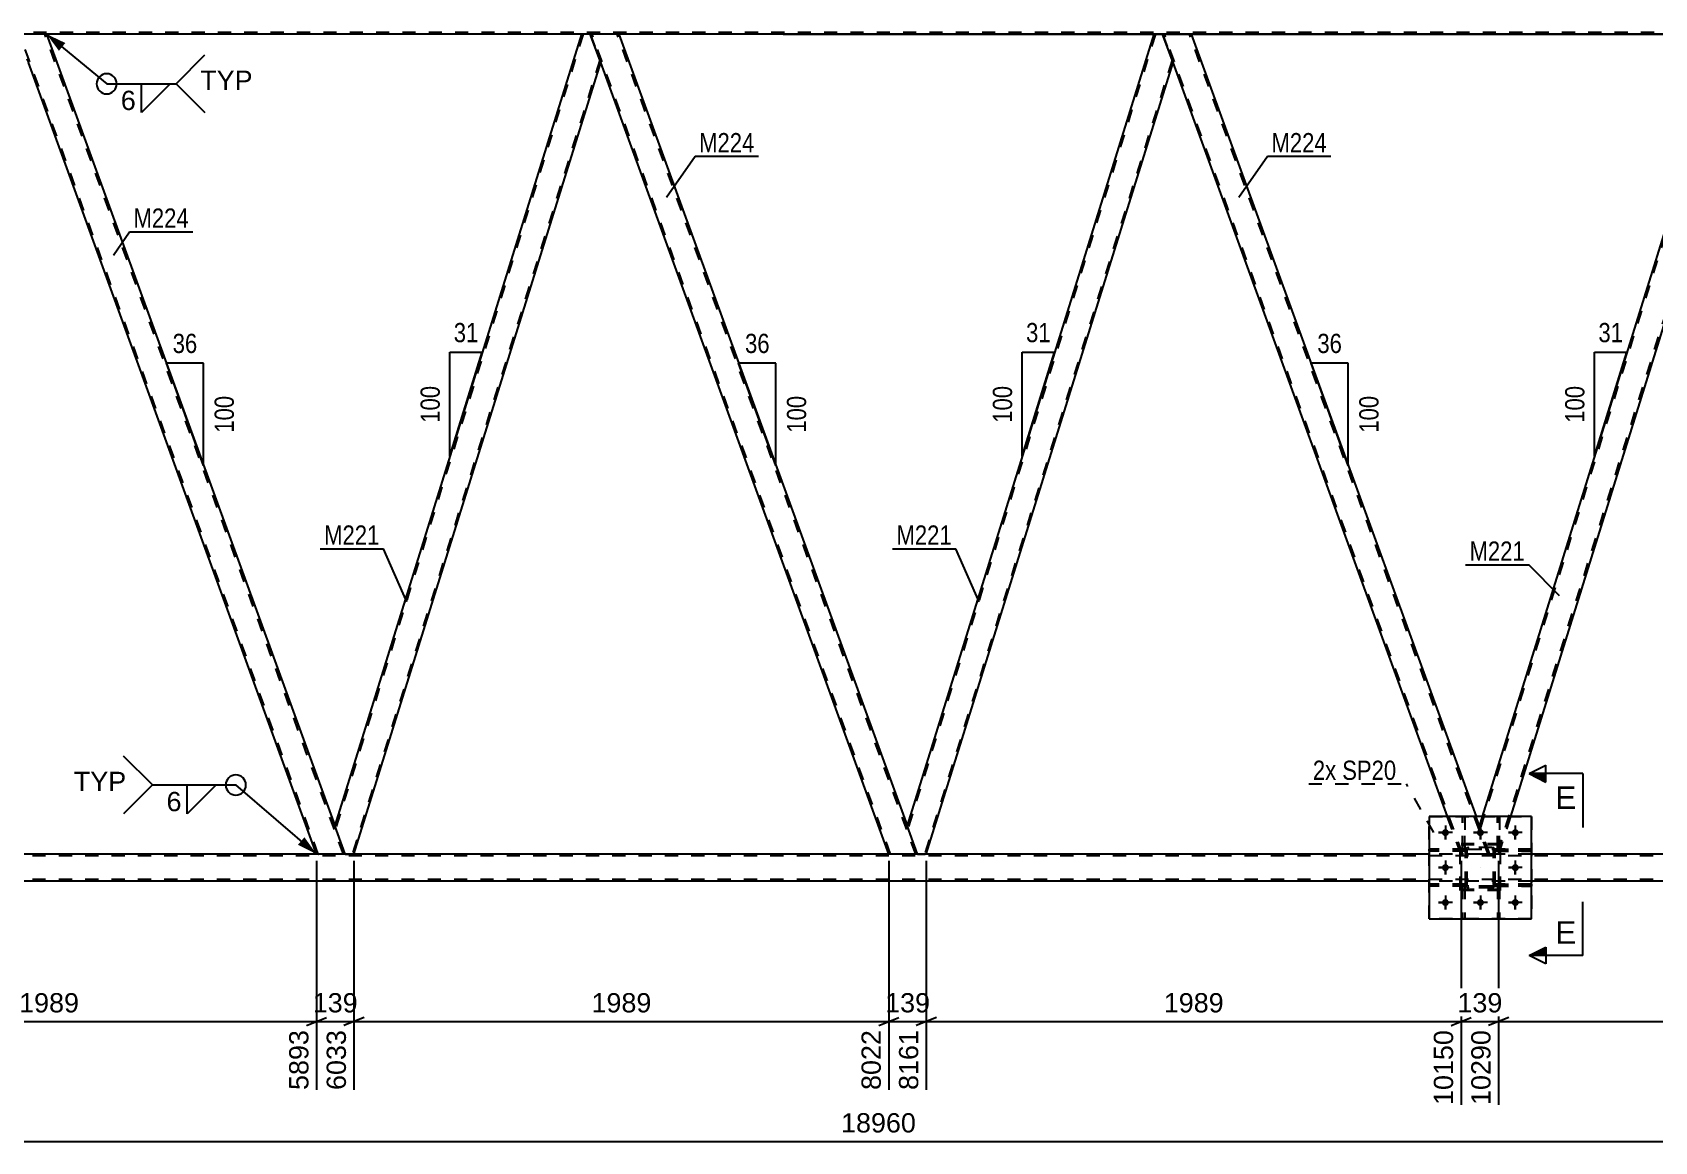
# Model space of a CAD drawing. Header units: millimetres. Extents: x -57 to 784, y -422 to 172.
# Drawn here: x 237.1 to 478.4, y -166.8 to -1.8 of the extents above; entities that cross this region are included whole.
import ezdxf

# ---------------------------------------------------------------- set-up
doc = ezdxf.new("R2010")
doc.units = ezdxf.units.MM
doc.linetypes.add('DXK_LINE_DOT2', pattern=[3.9198, 1.9599, -1.9599])
doc.linetypes.add('DXK_LINE_DOT3', pattern=[5.9187, 2.979, -0.9799, 0.9799, -0.9799])
doc.styles.add('Arial', font='ARIAL.TTF', dxfattribs={"height": 0.2})
doc.styles.add('Arial Narrow', font='ARIALN.TTF', dxfattribs={"height": 0.2})

# ---------------------------------------------------------------- blocks, each defined once
blk = doc.blocks.new('Part-122572029-3768 - 3165')
at = {"color": 7, "linetype": 'DXK_LINE_DOT2'}
for p, q in [((460.1, -128.44), (454.7, -128.44)), ((454.7, -128.44), (454.7, -128.76)), ((454.7, -128.76), (460.1, -128.76)), ((455.3, -128.76), (455.3, -128.44)), ((460.1, -128.76), (460.1, -128.44))]:
    blk.add_line(p, q, dxfattribs=at)
blk = doc.blocks.new('Bolt-122572029-3262 - 3165')
at = {"linetype": 'Continuous'}
for points in [[(447.82, -120.8, -1), (446.78, -120.8, -1)], [(453.02, -120.8, -1), (451.98, -120.8, -1)], [(458.22, -120.8, -1), (457.18, -120.8, -1)], [(447.82, -126, -1), (446.78, -126, -1)], [(458.22, -126, -1), (457.18, -126, -1)], [(447.82, -131.2, -1), (446.78, -131.2, -1)], [(453.02, -131.2, -1), (451.98, -131.2, -1)], [(458.22, -131.2, -1), (457.18, -131.2, -1)]]:
    blk.add_hatch(color=1, dxfattribs=at).paths.add_polyline_path(points)
at = {"color": 1, "linetype": 'Continuous'}
for p, q in [((447.3, -119.76), (447.3, -121.84)), ((452.5, -119.76), (452.5, -121.84)), ((457.7, -119.76), (457.7, -121.84)), ((448.34, -120.8), (446.26, -120.8)), ((453.54, -120.8), (451.46, -120.8)), ((458.74, -120.8), (456.66, -120.8)), ((447.3, -124.96), (447.3, -127.04)), ((457.7, -124.96), (457.7, -127.04)), ((448.34, -126), (446.26, -126)), ((458.74, -126), (456.66, -126)), ((447.3, -130.16), (447.3, -132.24)), ((452.5, -130.16), (452.5, -132.24)), ((457.7, -130.16), (457.7, -132.24)), ((448.34, -131.2), (446.26, -131.2)), ((453.54, -131.2), (451.46, -131.2)), ((458.74, -131.2), (456.66, -131.2))]:
    blk.add_line(p, q, dxfattribs=at)
blk = doc.blocks.new('Bolt-122572029-3331 - 3165')
at = {"color": 1, "linetype": 'Continuous'}
for p, q in [((447.3, -119.76), (447.3, -120.45)), ((452.5, -119.76), (452.5, -120.45)), ((457.7, -119.76), (457.7, -120.45)), ((446.26, -120.8), (446.95, -120.8)), ((447.3, -121.84), (447.3, -121.15)), ((448.34, -120.8), (447.64, -120.8)), ((451.46, -120.8), (452.15, -120.8)), ((452.5, -121.84), (452.5, -121.15)), ((453.54, -120.8), (452.84, -120.8)), ((456.66, -120.8), (457.35, -120.8)), ((457.7, -121.84), (457.7, -121.15)), ((458.74, -120.8), (458.04, -120.8)), ((447.3, -124.96), (447.3, -125.65)), ((457.7, -124.96), (457.7, -125.65)), ((446.26, -126), (446.95, -126)), ((447.3, -127.04), (447.3, -126.35)), ((448.34, -126), (447.64, -126)), ((456.66, -126), (457.35, -126)), ((457.7, -127.04), (457.7, -126.35)), ((458.74, -126), (458.04, -126)), ((447.3, -130.16), (447.3, -130.85)), ((452.5, -130.16), (452.5, -130.85)), ((457.7, -130.16), (457.7, -130.85)), ((446.26, -131.2), (446.95, -131.2)), ((447.3, -132.24), (447.3, -131.55)), ((448.34, -131.2), (447.64, -131.2)), ((451.46, -131.2), (452.15, -131.2)), ((452.5, -132.24), (452.5, -131.55)), ((453.54, -131.2), (452.84, -131.2)), ((456.66, -131.2), (457.35, -131.2)), ((457.7, -132.24), (457.7, -131.55)), ((458.74, -131.2), (458.04, -131.2))]:
    blk.add_line(p, q, dxfattribs=at)
blk = doc.blocks.new('Part-122572029-3347 - 3165')
at = {"color": 7, "linetype": 'DXK_LINE_DOT2'}
for p, q in [((697.85, -1.76), (33.83, -1.76)), ((239.22, -2), (233.65, -2)), ((324.36, -2), (318.78, -2)), ((409.49, -2), (403.92, -2))]:
    blk.add_line(p, q, dxfattribs=at)
at = {"color": 2, "linetype": 'Continuous'}
for p, q in [((318.78, -2), (239.22, -2)), ((403.92, -2), (324.36, -2)), ((489.05, -2), (409.49, -2))]:
    blk.add_line(p, q, dxfattribs=at)
blk = doc.blocks.new('Part-122572029-3342 - 3165')
at = {"color": 7, "linetype": 'DXK_LINE_DOT2'}
for p, q in [((717.3, -124.24), (43.63, -124.24)), ((284.95, -124), (279.37, -124)), ((370.08, -124), (364.51, -124)), ((460.1, -124), (444.9, -124)), ((717.3, -127.76), (43.63, -127.76)), ((460.1, -128), (444.9, -128))]:
    blk.add_line(p, q, dxfattribs=at)
at = {"color": 2, "linetype": 'Continuous'}
for p, q in [((279.37, -124), (204.69, -124)), ((364.51, -124), (284.95, -124)), ((444.9, -124), (370.08, -124)), ((534.77, -124), (460.1, -124)), ((444.9, -128), (204.69, -128)), ((615.17, -128), (460.1, -128))]:
    blk.add_line(p, q, dxfattribs=at)
blk = doc.blocks.new('Part-122572029-3762 - 3165')
at = {"color": 7, "linetype": 'DXK_LINE_DOT2'}
for p, q in [((450.3, -128.44), (444.9, -128.44)), ((444.9, -128.76), (444.9, -128.44)), ((450.3, -128.76), (444.9, -128.76)), ((449.7, -128.76), (449.7, -128.44)), ((450.3, -128.44), (450.3, -128.76))]:
    blk.add_line(p, q, dxfattribs=at)
blk = doc.blocks.new('Part-122572029-3780 - 3165')
at = {"color": 7, "linetype": 'DXK_LINE_DOT2'}
for p, q in [((450.17, -128.76), (449.85, -128.76)), ((449.85, -128.76), (449.85, -133.6)), ((449.85, -129.36), (450.17, -129.36)), ((450.17, -128.76), (450.17, -133.6)), ((449.85, -133.6), (450.17, -133.6))]:
    blk.add_line(p, q, dxfattribs=at)
blk = doc.blocks.new('Part-122572029-3457 - 3165')
at = {"color": 2, "linetype": 'Continuous'}
for p, q in [((324.36, -2), (320.1, -2)), ((324.36, -2), (367.22, -119.75)), ((364.51, -124), (321.65, -6.25)), ((368.72, -124), (364.51, -124)), ((368.76, -124), (368.72, -124))]:
    blk.add_line(p, q, dxfattribs=at)
at = {"color": 7, "linetype": 'DXK_LINE_DOT2'}
for p, q in [((320.1, -2), (321.65, -6.25)), ((364.76, -124), (320.36, -2)), ((320.36, -2), (320.38, -2)), ((368.51, -124), (324.1, -2)), ((368.76, -124), (367.22, -119.75)), ((364.76, -124), (364.78, -124))]:
    blk.add_line(p, q, dxfattribs=at)
blk = doc.blocks.new('Part-122572029-3472 - 3165')
at = {"color": 2, "linetype": 'Continuous'}
for p, q in [((318.78, -2), (282.08, -119.75)), ((320.1, -2), (318.78, -2)), ((321.65, -6.25), (320.1, -2)), ((284.95, -124), (321.65, -6.25)), ((283.63, -124), (282.08, -119.75)), ((283.63, -124), (284.44, -124)), ((284.91, -124), (284.44, -124)), ((284.91, -124), (284.95, -124))]:
    blk.add_line(p, q, dxfattribs=at)
at = {"color": 7, "linetype": 'DXK_LINE_DOT2'}
for p, q in [((319.03, -2), (282.22, -120.12)), ((321.51, -5.88), (284.69, -124)), ((284.44, -124), (284.8, -124))]:
    blk.add_line(p, q, dxfattribs=at)
blk = doc.blocks.new('Part-122572029-3633 - 3165')
at = {"color": 7, "linetype": 'DXK_LINE_DOT2'}
for p, q in [((455.05, -128.76), (455.37, -128.76)), ((455.05, -128.76), (455.05, -133.6)), ((455.05, -129.36), (455.37, -129.36)), ((455.37, -128.76), (455.37, -133.6)), ((455.37, -133.6), (455.05, -133.6))]:
    blk.add_line(p, q, dxfattribs=at)
blk = doc.blocks.new('Part-122572029-3489 - 3165')
at = {"color": 2, "linetype": 'Continuous'}
for p, q in [((449.85, -118.4), (449.85, -118.4)), ((450.17, -118.4), (449.85, -118.4)), ((450.17, -118.4), (450.17, -118.4))]:
    blk.add_line(p, q, dxfattribs=at)
at = {"color": 7, "linetype": 'DXK_LINE_DOT2'}
for p, q in [((449.85, -123.24), (449.85, -118.4)), ((450.17, -123.24), (450.17, -118.4)), ((449.85, -122.64), (450.17, -122.64)), ((450.17, -123.24), (449.85, -123.24))]:
    blk.add_line(p, q, dxfattribs=at)
blk = doc.blocks.new('Part-122572029-3490 - 3165')
at = {"color": 2, "linetype": 'Continuous'}
for p, q in [((455.05, -118.4), (455.05, -118.4)), ((455.37, -118.4), (455.05, -118.4)), ((455.37, -118.4), (455.37, -118.4))]:
    blk.add_line(p, q, dxfattribs=at)
at = {"color": 7, "linetype": 'DXK_LINE_DOT2'}
for p, q in [((455.05, -123.24), (455.05, -118.4)), ((455.37, -123.24), (455.37, -118.4)), ((455.05, -122.64), (455.37, -122.64)), ((455.37, -123.24), (455.05, -123.24))]:
    blk.add_line(p, q, dxfattribs=at)
blk = doc.blocks.new('Part-122572029-3499 - 3165')
at = {"color": 7, "linetype": 'DXK_LINE_DOT2'}
for p, q in [((489.3, -2), (452.48, -120.12)), ((491.78, -5.88), (454.96, -124)), ((452.77, -118.4), (452.35, -119.75)), ((453.9, -124), (452.35, -119.75)), ((456.96, -118.4), (455.21, -124)), ((455.21, -124), (453.9, -124))]:
    blk.add_line(p, q, dxfattribs=at)
at = {"color": 2, "linetype": 'Continuous'}
for p, q in [((489.05, -2), (452.77, -118.4)), ((490.37, -2), (489.05, -2)), ((491.92, -6.25), (490.37, -2)), ((491.92, -6.25), (456.96, -118.4))]:
    blk.add_line(p, q, dxfattribs=at)
blk = doc.blocks.new('Part-122572029-3504 - 3165')
at = {"color": 2, "linetype": 'Continuous'}
for p, q in [((403.92, -2), (367.22, -119.75)), ((405.24, -2), (403.92, -2)), ((406.78, -6.25), (405.24, -2)), ((370.08, -124), (406.78, -6.25)), ((368.76, -124), (367.22, -119.75)), ((368.76, -124), (369.58, -124)), ((370.04, -124), (369.58, -124)), ((370.04, -124), (370.08, -124))]:
    blk.add_line(p, q, dxfattribs=at)
at = {"color": 7, "linetype": 'DXK_LINE_DOT2'}
for p, q in [((404.17, -2), (367.35, -120.12)), ((406.65, -5.88), (369.83, -124)), ((369.58, -124), (369.93, -124))]:
    blk.add_line(p, q, dxfattribs=at)
blk = doc.blocks.new('Part-122572029-3649 - 3165')
at = {"color": 2, "linetype": 'Continuous'}
for p, q in [((239.22, -2), (234.97, -2)), ((239.22, -2), (282.08, -119.75)), ((279.37, -124), (236.51, -6.25)), ((283.59, -124), (279.37, -124)), ((283.63, -124), (283.59, -124))]:
    blk.add_line(p, q, dxfattribs=at)
at = {"color": 7, "linetype": 'DXK_LINE_DOT2'}
for p, q in [((234.97, -2), (236.51, -6.25)), ((279.63, -124), (235.22, -2)), ((235.22, -2), (235.24, -2)), ((283.37, -124), (238.97, -2)), ((283.63, -124), (282.08, -119.75)), ((279.63, -124), (279.65, -124))]:
    blk.add_line(p, q, dxfattribs=at)
blk = doc.blocks.new('Part-122572029-3626 - 3165')
at = {"color": 7, "linetype": 'DXK_LINE_DOT2'}
for p, q in [((449.85, -128.76), (450.17, -128.76)), ((449.85, -128.76), (449.85, -133.6)), ((449.85, -129.36), (450.17, -129.36)), ((450.17, -128.76), (450.17, -133.6)), ((450.17, -133.6), (449.85, -133.6))]:
    blk.add_line(p, q, dxfattribs=at)
blk = doc.blocks.new('Part-122572029-3629 - 3165')
at = {"color": 7, "linetype": 'DXK_LINE_DOT2'}
for p, q in [((454.7, -123.56), (454.7, -123.24)), ((454.7, -123.24), (460.1, -123.24)), ((460.1, -123.56), (454.7, -123.56)), ((455.3, -123.56), (455.3, -123.24)), ((460.1, -123.24), (460.1, -123.56))]:
    blk.add_line(p, q, dxfattribs=at)
blk = doc.blocks.new('Part-122572029-3630 - 3165')
at = {"color": 7, "linetype": 'DXK_LINE_DOT2'}
for p, q in [((454.7, -128.76), (454.7, -128.44)), ((454.7, -128.44), (460.1, -128.44)), ((460.1, -128.76), (454.7, -128.76)), ((455.3, -128.76), (455.3, -128.44)), ((460.1, -128.44), (460.1, -128.76))]:
    blk.add_line(p, q, dxfattribs=at)
blk = doc.blocks.new('Part-122572029-3631 - 3165')
at = {"color": 7, "linetype": 'DXK_LINE_DOT2'}
for p, q in [((450.3, -123.24), (444.9, -123.24)), ((444.9, -123.56), (444.9, -123.24)), ((450.3, -123.56), (444.9, -123.56)), ((449.7, -123.56), (449.7, -123.24)), ((450.3, -123.24), (450.3, -123.56))]:
    blk.add_line(p, q, dxfattribs=at)
blk = doc.blocks.new('Part-122572029-3634 - 3165')
at = {"color": 7, "linetype": 'DXK_LINE_DOT2'}
for p, q in [((450.59, -123.04), (450.78, -123)), ((450.78, -123), (450.59, -123.04)), ((454.22, -123), (450.78, -123)), ((454.22, -123), (454.4, -123.04)), ((454.4, -123.04), (454.22, -123)), ((450.3, -123.48), (450.33, -123.3)), ((450.33, -123.3), (450.3, -123.48)), ((450.3, -128.52), (450.3, -123.48)), ((450.54, -123.48), (450.55, -123.39)), ((450.54, -128.52), (450.54, -123.48)), ((450.55, -123.39), (450.61, -123.31)), ((450.61, -123.31), (450.68, -123.26)), ((450.68, -123.26), (450.78, -123.24)), ((450.78, -123.24), (454.22, -123.24)), ((454.22, -123.24), (454.31, -123.26)), ((454.31, -123.26), (454.39, -123.31)), ((454.39, -123.31), (454.44, -123.39)), ((454.44, -123.39), (454.46, -123.48)), ((454.46, -128.52), (454.46, -123.48)), ((454.66, -123.3), (454.7, -123.48)), ((454.7, -123.48), (454.66, -123.3)), ((454.7, -128.52), (454.7, -123.48)), ((450.33, -128.7), (450.3, -128.52)), ((450.3, -128.52), (450.33, -128.7)), ((450.55, -128.61), (450.54, -128.52)), ((450.61, -128.69), (450.55, -128.61)), ((450.78, -129), (450.59, -128.96)), ((450.59, -128.96), (450.78, -129)), ((450.68, -128.74), (450.61, -128.69)), ((450.78, -128.76), (450.68, -128.74)), ((454.22, -128.76), (450.78, -128.76)), ((454.22, -129), (450.78, -129)), ((454.31, -128.74), (454.22, -128.76)), ((454.4, -128.96), (454.22, -129)), ((454.22, -129), (454.4, -128.96)), ((454.39, -128.69), (454.31, -128.74)), ((454.44, -128.61), (454.39, -128.69)), ((454.46, -128.52), (454.44, -128.61)), ((454.7, -128.52), (454.66, -128.7)), ((454.66, -128.7), (454.7, -128.52))]:
    blk.add_line(p, q, dxfattribs=at)
at = {"color": 7, "linetype": 'DXK_LINE_DOT3'}
blk.add_line((452.5, -126), (452.5, -126), dxfattribs=at)
at = {"color": 7, "linetype": 'DXK_LINE_DOT2'}
for centre, start, end in [((450.78, -123.48), 112.5, 157.5), ((450.78, -123.48), 112.5, 157.5), ((454.22, -123.48), 22.5, 67.5), ((454.22, -123.48), 22.5, 67.5), ((450.78, -128.52), 202.5, 247.5), ((450.78, -128.52), 202.5, 247.5), ((454.22, -128.52), 292.5, 337.5), ((454.22, -128.52), 292.5, 337.5)]:
    blk.add_arc(centre, 0.48, start, end, dxfattribs=at)
blk = doc.blocks.new('Part-122572029-3644 - 3165')
at = {"color": 2, "linetype": 'Continuous'}
for p, q in [((409.49, -2), (405.24, -2)), ((409.49, -2), (451.86, -118.4)), ((447.6, -118.4), (406.78, -6.25))]:
    blk.add_line(p, q, dxfattribs=at)
at = {"color": 7, "linetype": 'DXK_LINE_DOT2'}
for p, q in [((405.24, -2), (406.78, -6.25)), ((449.89, -124), (405.49, -2)), ((405.49, -2), (405.51, -2)), ((453.64, -124), (409.24, -2)), ((449.64, -124), (447.6, -118.4)), ((453.9, -124), (451.86, -118.4)), ((453.9, -124), (449.64, -124))]:
    blk.add_line(p, q, dxfattribs=at)
blk = doc.blocks.new('Part-122572029-3708 - 3165')
at = {"color": 7, "linetype": 'DXK_LINE_DOT2'}
for p, q in [((455.5, -122.46), (449.5, -122.46)), ((449.5, -129.26), (449.5, -122.46)), ((455.5, -129.26), (455.5, -122.46)), ((455.5, -129.26), (449.5, -129.26))]:
    blk.add_line(p, q, dxfattribs=at)
blk = doc.blocks.new('Part-122572029-3709 - 3165')
at = {"color": 7, "linetype": 'DXK_LINE_DOT2'}
for p, q in [((455.5, -122.6), (449.5, -122.6)), ((449.5, -129.4), (449.5, -122.6)), ((455.5, -129.4), (455.5, -122.6)), ((455.5, -129.4), (449.5, -129.4))]:
    blk.add_line(p, q, dxfattribs=at)
blk = doc.blocks.new('Part-122572029-3729 - 3165')
at = {"color": 7, "linetype": 'DXK_LINE_DOT2'}
for p, q in [((444.9, -133.6), (444.9, -118.4)), ((444.9, -118.4), (460.1, -118.4)), ((460.1, -118.4), (460.1, -133.6)), ((460.1, -133.6), (444.9, -133.6))]:
    blk.add_line(p, q, dxfattribs=at)
blk = doc.blocks.new('Part-122572029-3750 - 3165')
at = {"color": 2, "linetype": 'Continuous'}
for p, q in [((444.9, -118.4), (444.9, -133.6)), ((460.1, -118.4), (444.9, -118.4)), ((460.1, -133.6), (460.1, -118.4)), ((444.9, -133.6), (460.1, -133.6))]:
    blk.add_line(p, q, dxfattribs=at)
blk = doc.blocks.new('Part-122572029-3757 - 3165')
at = {"color": 7, "linetype": 'DXK_LINE_DOT2'}
for p, q in [((450.3, -123.24), (444.9, -123.24)), ((444.9, -123.24), (444.9, -123.56)), ((450.3, -123.56), (444.9, -123.56)), ((449.7, -123.56), (449.7, -123.24)), ((450.3, -123.56), (450.3, -123.24))]:
    blk.add_line(p, q, dxfattribs=at)
blk = doc.blocks.new('Part-122572029-3771 - 3165')
at = {"color": 7, "linetype": 'DXK_LINE_DOT2'}
for p, q in [((450.3, -128.44), (444.9, -128.44)), ((444.9, -128.44), (444.9, -128.76)), ((450.3, -128.76), (444.9, -128.76)), ((449.7, -128.76), (449.7, -128.44)), ((450.3, -128.76), (450.3, -128.44))]:
    blk.add_line(p, q, dxfattribs=at)
blk = doc.blocks.new('Part-122572029-3772 - 3165')
at = {"color": 7, "linetype": 'DXK_LINE_DOT2'}
for p, q in [((449.85, -123.24), (449.85, -118.4)), ((449.85, -118.4), (450.17, -118.4)), ((450.17, -118.4), (450.17, -123.24)), ((449.85, -122.64), (450.17, -122.64)), ((450.17, -123.24), (449.85, -123.24))]:
    blk.add_line(p, q, dxfattribs=at)
blk = doc.blocks.new('Part-122572029-3773 - 3165')
at = {"color": 7, "linetype": 'DXK_LINE_DOT2'}
for p, q in [((455.05, -123.24), (455.05, -118.4)), ((455.05, -118.4), (455.37, -118.4)), ((455.37, -118.4), (455.37, -123.24)), ((455.05, -122.64), (455.37, -122.64)), ((455.37, -123.24), (455.05, -123.24))]:
    blk.add_line(p, q, dxfattribs=at)
blk = doc.blocks.new('Part-122572029-3781 - 3165')
at = {"color": 7, "linetype": 'DXK_LINE_DOT2'}
for p, q in [((455.37, -128.76), (455.05, -128.76)), ((455.05, -128.76), (455.05, -133.6)), ((455.05, -129.36), (455.37, -129.36)), ((455.37, -128.76), (455.37, -133.6)), ((455.05, -133.6), (455.37, -133.6))]:
    blk.add_line(p, q, dxfattribs=at)
blk = doc.blocks.new('Part-122572029-3782 - 3165')
at = {"color": 7, "linetype": 'DXK_LINE_DOT2'}
for p, q in [((450.59, -123.04), (450.78, -123)), ((450.78, -123), (450.59, -123.04)), ((454.22, -123), (450.78, -123)), ((454.22, -123), (454.4, -123.04)), ((454.4, -123.04), (454.22, -123)), ((450.3, -123.48), (450.33, -123.3)), ((450.33, -123.3), (450.3, -123.48)), ((450.3, -128.52), (450.3, -123.48)), ((450.54, -123.48), (450.55, -123.39)), ((450.54, -128.52), (450.54, -123.48)), ((450.55, -123.39), (450.61, -123.31)), ((450.61, -123.31), (450.68, -123.26)), ((450.68, -123.26), (450.78, -123.24)), ((450.78, -123.24), (454.22, -123.24)), ((454.22, -123.24), (454.31, -123.26)), ((454.31, -123.26), (454.39, -123.31)), ((454.39, -123.31), (454.44, -123.39)), ((454.44, -123.39), (454.46, -123.48)), ((454.46, -128.52), (454.46, -123.48)), ((454.66, -123.3), (454.7, -123.48)), ((454.7, -123.48), (454.66, -123.3)), ((454.7, -128.52), (454.7, -123.48)), ((450.33, -128.7), (450.3, -128.52)), ((450.3, -128.52), (450.33, -128.7)), ((450.55, -128.61), (450.54, -128.52)), ((450.61, -128.69), (450.55, -128.61)), ((450.78, -129), (450.59, -128.96)), ((450.59, -128.96), (450.78, -129)), ((450.68, -128.74), (450.61, -128.69)), ((450.78, -128.76), (450.68, -128.74)), ((454.22, -128.76), (450.78, -128.76)), ((454.22, -129), (450.78, -129)), ((454.31, -128.74), (454.22, -128.76)), ((454.4, -128.96), (454.22, -129)), ((454.22, -129), (454.4, -128.96)), ((454.39, -128.69), (454.31, -128.74)), ((454.44, -128.61), (454.39, -128.69)), ((454.46, -128.52), (454.44, -128.61)), ((454.7, -128.52), (454.66, -128.7)), ((454.66, -128.7), (454.7, -128.52))]:
    blk.add_line(p, q, dxfattribs=at)
at = {"color": 7, "linetype": 'DXK_LINE_DOT3'}
blk.add_line((452.5, -126), (452.5, -126), dxfattribs=at)
at = {"color": 7, "linetype": 'DXK_LINE_DOT2'}
for centre, start, end in [((450.78, -123.48), 112.5, 157.5), ((450.78, -123.48), 112.5, 157.5), ((454.22, -123.48), 22.5, 67.5), ((454.22, -123.48), 22.5, 67.5), ((450.78, -128.52), 202.5, 247.5), ((450.78, -128.52), 202.5, 247.5), ((454.22, -128.52), 292.5, 337.5), ((454.22, -128.52), 292.5, 337.5)]:
    blk.add_arc(centre, 0.48, start, end, dxfattribs=at)
blk = doc.blocks.new('Part-122572029-3783 - 3165')
at = {"color": 7, "linetype": 'DXK_LINE_DOT2'}
for p, q in [((460.1, -123.24), (454.7, -123.24)), ((454.7, -123.24), (454.7, -123.56)), ((454.7, -123.56), (460.1, -123.56)), ((455.3, -123.56), (455.3, -123.24)), ((460.1, -123.56), (460.1, -123.24))]:
    blk.add_line(p, q, dxfattribs=at)
blk = doc.blocks.new('AngleDimension-122572029-17259 - 3165')
at = {"color": 7, "linetype": 'Continuous'}
for p, q in [((431.63, -62.82), (427.31, -50.95)), ((432.85, -50.95), (427.31, -50.95)), ((432.85, -66.17), (427.31, -50.95)), ((432.85, -66.17), (432.85, -50.95))]:
    blk.add_line(p, q, dxfattribs=at)
at = {"color": 0}
for points in [[(432.51, -50.05), (432.51, -45.85), (427.65, -45.85), (427.65, -50.05)], [(437.95, -55.22), (433.75, -55.22), (433.75, -61.9), (437.95, -61.9)]]:
    blk.add_wipeout(points, dxfattribs=at)
at = {"color": 3, "style": 'Arial Narrow'}
blk.add_text('36', height=2.863, dxfattribs=at).set_placement((428.25, -49.45))
blk.add_text('100', height=2.863, rotation=90.0002, dxfattribs=at).set_placement((437.35, -61.3))
blk = doc.blocks.new('StraightDimension-122572029-4762 - 3165')
at = {"color": 7, "linetype": 'Continuous'}
for p, q in [((279.37, -125), (279.37, -159.08)), ((284.95, -125), (284.95, -159.08)), ((277.87, -149.49), (280.87, -148.29)), ((279.37, -148.89), (284.95, -148.89)), ((286.45, -148.29), (283.45, -149.49))]:
    blk.add_line(p, q, dxfattribs=at)
at = {"color": 0}
blk.add_wipeout([(286.09, -148.14), (286.09, -143.94), (278.22, -143.94), (278.22, -148.14)], dxfattribs=at)
at = {"color": 0, "linetype": 'Continuous'}
blk.add_wipeout([(284.35, -149.59), (280.15, -149.59), (280.15, -159.68), (284.35, -159.68)], dxfattribs=at)
at = {"color": 3, "style": 'Arial'}
blk.add_text('139', height=2.865, dxfattribs=at).set_placement((278.82, -147.54))
at = {"color": 3, "linetype": 'Continuous', "style": 'Arial'}
blk.add_text('6033', height=2.865, rotation=90.0002, dxfattribs=at).set_placement((283.75, -159.08))
blk = doc.blocks.new('AngleDimension-122572029-17231 - 3165')
at = {"color": 7, "linetype": 'Continuous'}
for p, q in [((346.49, -62.82), (342.17, -50.95)), ((347.71, -50.95), (342.17, -50.95)), ((347.71, -66.17), (342.17, -50.95)), ((347.71, -66.17), (347.71, -50.95))]:
    blk.add_line(p, q, dxfattribs=at)
at = {"color": 0}
for points in [[(347.37, -50.05), (347.37, -45.85), (342.52, -45.85), (342.52, -50.05)], [(352.81, -55.22), (348.61, -55.22), (348.61, -61.9), (352.81, -61.9)]]:
    blk.add_wipeout(points, dxfattribs=at)
at = {"color": 3, "style": 'Arial Narrow'}
blk.add_text('36', height=2.863, dxfattribs=at).set_placement((343.12, -49.45))
blk.add_text('100', height=2.863, rotation=90.0002, dxfattribs=at).set_placement((352.21, -61.3))
blk = doc.blocks.new('StraightDimension-122572029-4858 - 3165')
at = {"color": 7, "linetype": 'Continuous'}
for p, q in [((364.51, -125), (364.51, -159.08)), ((370.08, -125), (370.08, -159.08)), ((363.01, -149.49), (366.01, -148.29)), ((364.51, -148.89), (370.08, -148.89)), ((371.58, -148.29), (368.58, -149.49))]:
    blk.add_line(p, q, dxfattribs=at)
at = {"color": 0}
blk.add_wipeout([(371.23, -148.14), (371.23, -143.94), (363.36, -143.94), (363.36, -148.14)], dxfattribs=at)
at = {"color": 0, "linetype": 'Continuous'}
blk.add_wipeout([(369.48, -149.59), (365.28, -149.59), (365.28, -159.68), (369.48, -159.68)], dxfattribs=at)
at = {"color": 3, "style": 'Arial'}
blk.add_text('139', height=2.865, dxfattribs=at).set_placement((363.96, -147.54))
at = {"color": 3, "linetype": 'Continuous', "style": 'Arial'}
blk.add_text('8161', height=2.865, rotation=90.0002, dxfattribs=at).set_placement((368.88, -159.08))
blk = doc.blocks.new('AngleDimension-122572029-17201 - 3165')
at = {"color": 7, "linetype": 'Continuous'}
for p, q in [((299.21, -49.34), (304.03, -49.34)), ((299.21, -64.81), (304.03, -49.34)), ((299.21, -64.81), (299.21, -49.34)), ((300.08, -61.99), (304.03, -49.34))]:
    blk.add_line(p, q, dxfattribs=at)
at = {"color": 0}
for points in [[(304.04, -48.44), (304.04, -44.24), (299.19, -44.24), (299.19, -48.44)], [(298.31, -53.74), (294.11, -53.74), (294.11, -60.42), (298.31, -60.42)]]:
    blk.add_wipeout(points, dxfattribs=at)
at = {"color": 3, "style": 'Arial Narrow'}
blk.add_text('31', height=2.863, dxfattribs=at).set_placement((299.79, -47.84))
blk.add_text('100', height=2.863, rotation=90.0002, dxfattribs=at).set_placement((297.71, -59.82))
blk = doc.blocks.new('StraightDimension-122572029-4918 - 3165')
at = {"color": 7, "linetype": 'Continuous'}
for p, q in [((455.21, -125), (455.21, -161.31)), ((534.77, -125), (534.77, -161.31)), ((456.71, -148.29), (453.71, -149.49)), ((455.21, -148.89), (534.77, -148.89)), ((533.27, -149.49), (536.27, -148.29))]:
    blk.add_line(p, q, dxfattribs=at)
at = {"color": 0}
blk.add_wipeout([(500.04, -148.14), (500.04, -143.94), (489.95, -143.94), (489.95, -148.14)], dxfattribs=at)
at = {"color": 0, "linetype": 'Continuous'}
blk.add_wipeout([(534.17, -149.59), (529.97, -149.59), (529.97, -161.91), (534.17, -161.91)], dxfattribs=at)
at = {"color": 3, "style": 'Arial'}
blk.add_text('1989', height=2.865, dxfattribs=at).set_placement((490.55, -147.54))
at = {"color": 3, "linetype": 'Continuous', "style": 'Arial'}
blk.add_text('12279', height=2.865, rotation=90.0002, dxfattribs=at).set_placement((533.57, -161.31))
blk = doc.blocks.new('AngleDimension-122572029-17229 - 3165')
at = {"color": 7, "linetype": 'Continuous'}
for p, q in [((384.34, -49.34), (389.16, -49.34)), ((384.34, -64.81), (389.16, -49.34)), ((384.34, -64.81), (384.34, -49.34)), ((385.22, -61.99), (389.16, -49.34))]:
    blk.add_line(p, q, dxfattribs=at)
at = {"color": 0}
for points in [[(389.18, -48.44), (389.18, -44.24), (384.32, -44.24), (384.32, -48.44)], [(383.44, -53.74), (379.24, -53.74), (379.24, -60.42), (383.44, -60.42)]]:
    blk.add_wipeout(points, dxfattribs=at)
at = {"color": 3, "style": 'Arial Narrow'}
blk.add_text('31', height=2.863, dxfattribs=at).set_placement((384.92, -47.84))
blk.add_text('100', height=2.863, rotation=90.0002, dxfattribs=at).set_placement((382.84, -59.82))
blk = doc.blocks.new('AngleDimension-122572029-17203 - 3165')
at = {"color": 7, "linetype": 'Continuous'}
for p, q in [((261.36, -62.82), (257.04, -50.95)), ((262.58, -50.95), (257.04, -50.95)), ((262.58, -66.17), (257.04, -50.95)), ((262.58, -66.17), (262.58, -50.95))]:
    blk.add_line(p, q, dxfattribs=at)
at = {"color": 0}
for points in [[(262.24, -50.05), (262.24, -45.85), (257.38, -45.85), (257.38, -50.05)], [(267.68, -55.22), (263.48, -55.22), (263.48, -61.9), (267.68, -61.9)]]:
    blk.add_wipeout(points, dxfattribs=at)
at = {"color": 3, "style": 'Arial Narrow'}
blk.add_text('36', height=2.863, dxfattribs=at).set_placement((257.98, -49.45))
blk.add_text('100', height=2.863, rotation=90.0002, dxfattribs=at).set_placement((267.08, -61.3))
blk = doc.blocks.new('StraightDimension-122572029-4072 - 3165')
at = {"color": 7, "linetype": 'Continuous'}
blk.add_line((348.81, -2), (664.53, -2), dxfattribs=at)
blk = doc.blocks.new('StraightDimension-122572029-4587 - 3165')
at = {"color": 7, "linetype": 'Continuous'}
blk.add_line((-0.64, -166.75), (726.56, -166.75), dxfattribs=at)
at = {"color": 0}
blk.add_wipeout([(369.12, -166), (369.12, -161.8), (356.8, -161.8), (356.8, -166)], dxfattribs=at)
at = {"color": 3, "style": 'Arial'}
blk.add_text('18960', height=2.865, dxfattribs=at).set_placement((357.4, -165.4))
blk = doc.blocks.new('StraightDimension-122572029-4778 - 3165')
at = {"color": 7, "linetype": 'Continuous'}
for p, q in [((199.81, -125), (199.81, -159.08)), ((279.37, -125), (279.37, -159.08)), ((201.31, -148.29), (198.31, -149.49)), ((199.81, -148.89), (279.37, -148.89)), ((277.87, -149.49), (280.87, -148.29))]:
    blk.add_line(p, q, dxfattribs=at)
at = {"color": 0}
blk.add_wipeout([(244.64, -148.14), (244.64, -143.94), (234.54, -143.94), (234.54, -148.14)], dxfattribs=at)
at = {"color": 0, "linetype": 'Continuous'}
blk.add_wipeout([(278.77, -149.59), (274.57, -149.59), (274.57, -159.68), (278.77, -159.68)], dxfattribs=at)
at = {"color": 3, "style": 'Arial'}
blk.add_text('1989', height=2.865, dxfattribs=at).set_placement((235.14, -147.54))
at = {"color": 3, "linetype": 'Continuous', "style": 'Arial'}
blk.add_text('5893', height=2.865, rotation=90.0002, dxfattribs=at).set_placement((278.17, -159.08))
blk = doc.blocks.new('StraightDimension-122572029-4842 - 3165')
at = {"color": 7, "linetype": 'Continuous'}
for p, q in [((284.95, -125), (284.95, -159.08)), ((364.51, -125), (364.51, -159.08)), ((286.45, -148.29), (283.45, -149.49)), ((284.95, -148.89), (364.51, -148.89)), ((363.01, -149.49), (366.01, -148.29))]:
    blk.add_line(p, q, dxfattribs=at)
at = {"color": 0}
blk.add_wipeout([(329.77, -148.14), (329.77, -143.94), (319.68, -143.94), (319.68, -148.14)], dxfattribs=at)
at = {"color": 0, "linetype": 'Continuous'}
blk.add_wipeout([(363.91, -149.59), (359.71, -149.59), (359.71, -159.68), (363.91, -159.68)], dxfattribs=at)
at = {"color": 3, "style": 'Arial'}
blk.add_text('1989', height=2.865, dxfattribs=at).set_placement((320.28, -147.54))
at = {"color": 3, "linetype": 'Continuous', "style": 'Arial'}
blk.add_text('8022', height=2.865, rotation=90.0002, dxfattribs=at).set_placement((363.31, -159.08))
blk = doc.blocks.new('StraightDimension-122572029-4878 - 3165')
at = {"color": 7, "linetype": 'Continuous'}
for p, q in [((370.08, -125), (370.08, -159.08)), ((449.64, -125), (449.64, -161.31)), ((371.58, -148.29), (368.58, -149.49)), ((370.08, -148.89), (449.64, -148.89)), ((448.14, -149.49), (451.14, -148.29))]:
    blk.add_line(p, q, dxfattribs=at)
at = {"color": 0}
blk.add_wipeout([(414.91, -148.14), (414.91, -143.94), (404.81, -143.94), (404.81, -148.14)], dxfattribs=at)
at = {"color": 0, "linetype": 'Continuous'}
blk.add_wipeout([(449.04, -149.59), (444.84, -149.59), (444.84, -161.91), (449.04, -161.91)], dxfattribs=at)
at = {"color": 3, "style": 'Arial'}
blk.add_text('1989', height=2.865, dxfattribs=at).set_placement((405.41, -147.54))
at = {"color": 3, "linetype": 'Continuous', "style": 'Arial'}
blk.add_text('10150', height=2.865, rotation=90.0002, dxfattribs=at).set_placement((448.44, -161.31))
blk = doc.blocks.new('StraightDimension-122572029-4898 - 3165')
at = {"color": 7, "linetype": 'Continuous'}
for p, q in [((449.64, -125), (449.64, -161.31)), ((455.21, -125), (455.21, -161.31)), ((448.14, -149.49), (451.14, -148.29)), ((449.64, -148.89), (455.21, -148.89)), ((456.71, -148.29), (453.71, -149.49))]:
    blk.add_line(p, q, dxfattribs=at)
at = {"color": 0}
blk.add_wipeout([(456.36, -148.14), (456.36, -143.94), (448.49, -143.94), (448.49, -148.14)], dxfattribs=at)
at = {"color": 0, "linetype": 'Continuous'}
blk.add_wipeout([(454.61, -149.59), (450.41, -149.59), (450.41, -161.91), (454.61, -161.91)], dxfattribs=at)
at = {"color": 3, "style": 'Arial'}
blk.add_text('139', height=2.865, dxfattribs=at).set_placement((449.09, -147.54))
at = {"color": 3, "linetype": 'Continuous', "style": 'Arial'}
blk.add_text('10290', height=2.865, rotation=90.0002, dxfattribs=at).set_placement((454.01, -161.31))
blk = doc.blocks.new('AngleDimension-122572029-17257 - 3165')
at = {"color": 7, "linetype": 'Continuous'}
for p, q in [((469.47, -49.34), (474.29, -49.34)), ((469.47, -64.81), (474.29, -49.34)), ((469.47, -64.81), (469.47, -49.34)), ((470.35, -61.99), (474.29, -49.34))]:
    blk.add_line(p, q, dxfattribs=at)
at = {"color": 0}
for points in [[(474.31, -48.44), (474.31, -44.24), (469.46, -44.24), (469.46, -48.44)], [(468.57, -53.74), (464.37, -53.74), (464.37, -60.42), (468.57, -60.42)]]:
    blk.add_wipeout(points, dxfattribs=at)
at = {"color": 3, "style": 'Arial Narrow'}
blk.add_text('31', height=2.863, dxfattribs=at).set_placement((470.06, -47.84))
blk.add_text('100', height=2.863, rotation=90.0002, dxfattribs=at).set_placement((467.97, -59.82))
blk = doc.blocks.new('Mark-122572029-3453 - 3165')
at = {"color": 0}
blk.add_wipeout([(344.51, -19.59), (344.51, -16.59), (336.29, -16.59), (336.29, -19.59)], dxfattribs=at)
blk.add_wipeout([(344.51, -19.59), (344.51, -16.59), (336.29, -16.59), (336.29, -19.59)], dxfattribs=at)
at = {"color": 30, "linetype": 'Continuous'}
for p, q in [((331.42, -26.25), (335.69, -20.19)), ((335.69, -20.19), (345.11, -20.19))]:
    blk.add_line(p, q, dxfattribs=at)
at = {"color": 3, "style": 'Arial Narrow'}
blk.add_text('M224', height=2.863, dxfattribs=at).set_placement((336.29, -19.59))
blk = doc.blocks.new('Mark-122572029-3468 - 3165')
at = {"color": 0}
blk.add_wipeout([(288.74, -77.96), (288.74, -74.96), (280.51, -74.96), (280.51, -77.96)], dxfattribs=at)
blk.add_wipeout([(288.74, -77.96), (288.74, -74.96), (280.51, -74.96), (280.51, -77.96)], dxfattribs=at)
at = {"color": 30, "linetype": 'Continuous'}
for p in [(279.91, -78.56), (292.81, -86.48)]:
    blk.add_line(p, (289.34, -78.56), dxfattribs=at)
at = {"color": 3, "style": 'Arial Narrow'}
blk.add_text('M221', height=2.863, dxfattribs=at).set_placement((280.51, -77.96))
blk = doc.blocks.new('Mark-122572029-3495 - 3165')
at = {"color": 0}
blk.add_wipeout([(459.12, -80.35), (459.12, -77.35), (450.89, -77.35), (450.89, -80.35)], dxfattribs=at)
blk.add_wipeout([(459.12, -80.35), (459.12, -77.35), (450.89, -77.35), (450.89, -80.35)], dxfattribs=at)
at = {"color": 30, "linetype": 'Continuous'}
for p in [(450.29, -80.95), (464.26, -85.59)]:
    blk.add_line(p, (459.72, -80.95), dxfattribs=at)
at = {"color": 3, "style": 'Arial Narrow'}
blk.add_text('M221', height=2.863, dxfattribs=at).set_placement((450.89, -80.35))
blk = doc.blocks.new('Mark-122572029-3645 - 3165')
at = {"color": 0}
blk.add_wipeout([(260.38, -30.81), (260.38, -27.81), (252.15, -27.81), (252.15, -30.81)], dxfattribs=at)
blk.add_wipeout([(260.38, -30.81), (260.38, -27.81), (252.15, -27.81), (252.15, -30.81)], dxfattribs=at)
at = {"color": 30, "linetype": 'Continuous'}
for p, q in [((249.19, -34.9), (251.55, -31.41)), ((251.55, -31.41), (260.98, -31.41))]:
    blk.add_line(p, q, dxfattribs=at)
at = {"color": 3, "style": 'Arial Narrow'}
blk.add_text('M224', height=2.863, dxfattribs=at).set_placement((252.15, -30.81))
blk = doc.blocks.new('Mark-122572029-3500 - 3165')
at = {"color": 0}
blk.add_wipeout([(373.87, -77.96), (373.87, -74.96), (365.65, -74.96), (365.65, -77.96)], dxfattribs=at)
blk.add_wipeout([(373.87, -77.96), (373.87, -74.96), (365.65, -74.96), (365.65, -77.96)], dxfattribs=at)
at = {"color": 30, "linetype": 'Continuous'}
for p in [(365.05, -78.56), (377.95, -86.48)]:
    blk.add_line(p, (374.47, -78.56), dxfattribs=at)
at = {"color": 3, "style": 'Arial Narrow'}
blk.add_text('M221', height=2.863, dxfattribs=at).set_placement((365.65, -77.96))
blk = doc.blocks.new('Mark-122572029-3640 - 3165')
at = {"color": 0}
blk.add_wipeout([(429.65, -19.59), (429.65, -16.59), (421.43, -16.59), (421.43, -19.59)], dxfattribs=at)
blk.add_wipeout([(429.65, -19.59), (429.65, -16.59), (421.43, -16.59), (421.43, -19.59)], dxfattribs=at)
at = {"color": 30, "linetype": 'Continuous'}
for p, q in [((416.56, -26.25), (420.83, -20.19)), ((420.83, -20.19), (430.25, -20.19))]:
    blk.add_line(p, q, dxfattribs=at)
at = {"color": 3, "style": 'Arial Narrow'}
blk.add_text('M224', height=2.863, dxfattribs=at).set_placement((421.43, -19.59))
blk = doc.blocks.new('SectionMark-122572029-5007 - 3165')
at = {"linetype": 'Continuous'}
for points in [[(462.25, -112.02), (462.25, -113.27), (459.75, -112.02)], [(462.25, -137.82), (462.25, -139.07), (459.75, -139.07)]]:
    blk.add_hatch(color=6, dxfattribs=at).paths.add_polyline_path(points)
at = {"color": 6, "linetype": 'Continuous'}
for p, q in [((459.75, -112.02), (462.25, -110.77)), ((462.25, -113.27), (462.25, -110.77)), ((467.75, -112.02), (459.75, -112.02)), ((459.75, -112.02), (462.25, -113.27)), ((459.75, -139.07), (462.25, -137.82)), ((467.75, -139.07), (459.75, -139.07)), ((462.25, -140.32), (459.75, -139.07)), ((462.25, -137.82), (462.25, -140.32))]:
    blk.add_line(p, q, dxfattribs=at)
at = {"color": 0, "linetype": 'Continuous'}
for points in [[(466.75, -117.27), (466.75, -113.77), (463.64, -113.77), (463.64, -117.27)], [(466.75, -137.32), (466.75, -133.82), (463.64, -133.82), (463.64, -137.32)]]:
    blk.add_wipeout(points, dxfattribs=at)
at = {"color": 6, "linetype": 'Continuous'}
for p, q in [((467.75, -112.02), (467.75, -120.02)), ((467.75, -139.07), (467.75, -131.07))]:
    blk.add_line(p, q, dxfattribs=at)
at = {"color": 3, "linetype": 'Continuous', "style": 'Arial'}
for p in [(463.64, -117.27), (463.64, -137.32)]:
    blk.add_text('E', height=3.34, dxfattribs=at).set_placement(p)
blk = doc.blocks.new('WeldMark-122572029-5011 - 3165')
at = {"linetype": 'Continuous'}
blk.add_hatch(color=30, dxfattribs=at).paths.add_polyline_path([(277.58, -121.48), (279.37, -124), (276.61, -122.61)])
at = {"color": 3, "linetype": 'Continuous'}
for q in [(250.67, -109.42), (250.67, -117.99)]:
    blk.add_line((254.96, -113.71), q, dxfattribs=at)
at = {"color": 30, "linetype": 'Continuous'}
blk.add_line((279.37, -124), (267.38, -113.71), dxfattribs=at)
at = {"color": 3, "linetype": 'Continuous'}
for start, end in [(90, 270), (270, 90)]:
    blk.add_arc((267.38, -113.71), 1.5, start, end, dxfattribs=at)
at = {"color": 0}
blk.add_wipeout([(259.48, -117.81), (259.48, -114.41), (256.86, -114.41), (256.86, -117.81)], dxfattribs=at)
at = {"color": 30, "linetype": 'Continuous'}
blk.add_line((254.96, -113.71), (267.38, -113.71), dxfattribs=at)
at = {"color": 3, "linetype": 'Continuous'}
for p, q in [((260.14, -113.71), (264.43, -113.71)), ((264.43, -113.71), (260.14, -117.99)), ((260.14, -117.99), (260.14, -113.71))]:
    blk.add_line(p, q, dxfattribs=at)
at = {"color": 3, "style": 'Arial'}
blk.add_text('6', height=2.87, dxfattribs=at).set_placement((257.06, -117.61))
at = {"color": 0, "linetype": 'Continuous'}
blk.add_wipeout([(251.06, -114.61), (251.06, -111.61), (243.28, -111.61), (243.28, -114.61)], dxfattribs=at)
blk.add_wipeout([(251.06, -114.61), (251.06, -111.61), (243.28, -111.61), (243.28, -114.61)], dxfattribs=at)
at = {"color": 3, "linetype": 'Continuous', "style": 'Arial'}
blk.add_text('TYP', height=2.865, dxfattribs=at).set_placement((243.28, -114.61))
blk = doc.blocks.new('WeldMark-122572029-5028 - 3165')
at = {"linetype": 'Continuous'}
blk.add_hatch(color=30, dxfattribs=at).paths.add_polyline_path([(241.06, -4.49), (239.22, -2), (242.01, -3.33)])
at = {"color": 30, "linetype": 'Continuous'}
blk.add_line((239.22, -2), (248.16, -9.4), dxfattribs=at)
at = {"color": 3, "linetype": 'Continuous'}
for q in [(262.77, -5.11), (262.77, -13.68)]:
    blk.add_line((258.48, -9.4), q, dxfattribs=at)
blk.add_arc((248.16, -9.4), 1.5, 90, 270, dxfattribs=at)
at = {"color": 0}
blk.add_wipeout([(252.68, -13.5), (252.68, -10.1), (250.06, -10.1), (250.06, -13.5)], dxfattribs=at)
at = {"color": 30, "linetype": 'Continuous'}
blk.add_line((248.16, -9.4), (258.48, -9.4), dxfattribs=at)
at = {"color": 3, "linetype": 'Continuous'}
for p, q in [((253.34, -9.4), (257.63, -9.4)), ((257.63, -9.4), (253.34, -13.68)), ((253.34, -13.68), (253.34, -9.4))]:
    blk.add_line(p, q, dxfattribs=at)
blk.add_arc((248.16, -9.4), 1.5, 270, 90, dxfattribs=at)
at = {"color": 3, "style": 'Arial'}
blk.add_text('6', height=2.87, dxfattribs=at).set_placement((250.26, -13.3))
at = {"color": 0, "linetype": 'Continuous'}
blk.add_wipeout([(269.86, -10.3), (269.86, -7.3), (262.08, -7.3), (262.08, -10.3)], dxfattribs=at)
blk.add_wipeout([(269.86, -10.3), (269.86, -7.3), (262.08, -7.3), (262.08, -10.3)], dxfattribs=at)
at = {"color": 3, "linetype": 'Continuous', "style": 'Arial'}
blk.add_text('TYP', height=2.865, dxfattribs=at).set_placement((262.08, -10.3))
blk = doc.blocks.new('MarkSet-122572029-5104 - 3165')
at = {"color": 30, "linetype": 'DXK_LINE_DOT2'}
blk.add_line((445.57, -120.77), (441.49, -113.55), dxfattribs=at)
at = {"color": 0}
blk.add_wipeout([(431.05, -112.95), (431.05, -109.95), (427.58, -109.95), (427.58, -112.95)], dxfattribs=at)
blk.add_wipeout([(431.05, -112.95), (431.05, -109.95), (427.58, -109.95), (427.58, -112.95)], dxfattribs=at)
blk.add_wipeout([(439.99, -112.95), (439.99, -109.95), (431.95, -109.95), (431.95, -112.95)], dxfattribs=at)
blk.add_wipeout([(439.99, -112.95), (439.99, -109.95), (431.95, -109.95), (431.95, -112.95)], dxfattribs=at)
at = {"color": 30, "linetype": 'DXK_LINE_DOT2'}
blk.add_line((426.98, -113.55), (441.49, -113.55), dxfattribs=at)
at = {"color": 3, "style": 'Arial Narrow'}
for s, p in [('2x', (427.58, -112.95)), ('SP20', (431.95, -112.95))]:
    blk.add_text(s, height=2.863, dxfattribs=at).set_placement(p)

msp = doc.modelspace()

# ---------------------------------------------------------------- block references
for name in ['Part-122572029-3347 - 3165', 'Part-122572029-3649 - 3165', 'Part-122572029-3472 - 3165', 'Part-122572029-3457 - 3165', 'Part-122572029-3504 - 3165', 'Part-122572029-3644 - 3165', 'Part-122572029-3499 - 3165', 'Part-122572029-3729 - 3165', 'Part-122572029-3750 - 3165', 'Bolt-122572029-3262 - 3165', 'Bolt-122572029-3331 - 3165', 'Part-122572029-3489 - 3165', 'Part-122572029-3772 - 3165', 'Part-122572029-3490 - 3165', 'Part-122572029-3773 - 3165', 'Part-122572029-3708 - 3165', 'Part-122572029-3709 - 3165', 'Part-122572029-3634 - 3165', 'Part-122572029-3782 - 3165', 'Part-122572029-3342 - 3165', 'Part-122572029-3631 - 3165', 'Part-122572029-3757 - 3165', 'Part-122572029-3629 - 3165', 'Part-122572029-3783 - 3165', 'Part-122572029-3762 - 3165', 'Part-122572029-3771 - 3165', 'Part-122572029-3780 - 3165', 'Part-122572029-3626 - 3165', 'Part-122572029-3768 - 3165', 'Part-122572029-3630 - 3165', 'Part-122572029-3633 - 3165', 'Part-122572029-3781 - 3165']:
    msp.add_blockref(name, (0, 0))

# ---------------------------------------------------------------- next in the draw order: block references
for name in ['AngleDimension-122572029-17201 - 3165', 'AngleDimension-122572029-17229 - 3165', 'AngleDimension-122572029-17203 - 3165', 'AngleDimension-122572029-17231 - 3165', 'AngleDimension-122572029-17259 - 3165', 'StraightDimension-122572029-4762 - 3165', 'StraightDimension-122572029-4858 - 3165', 'StraightDimension-122572029-4918 - 3165']:
    msp.add_blockref(name, (0, 0))

# ---------------------------------------------------------------- next in the draw order: block references
msp.add_blockref('StraightDimension-122572029-4072 - 3165', (0, 0))

# ---------------------------------------------------------------- next in the draw order: block references
msp.add_blockref('StraightDimension-122572029-4587 - 3165', (0, 0))

# ---------------------------------------------------------------- next in the draw order: block references
for name in ['WeldMark-122572029-5028 - 3165', 'Mark-122572029-3453 - 3165', 'Mark-122572029-3640 - 3165', 'Mark-122572029-3645 - 3165', 'AngleDimension-122572029-17257 - 3165', 'Mark-122572029-3468 - 3165', 'Mark-122572029-3500 - 3165', 'Mark-122572029-3495 - 3165', 'MarkSet-122572029-5104 - 3165', 'SectionMark-122572029-5007 - 3165', 'StraightDimension-122572029-4778 - 3165', 'StraightDimension-122572029-4842 - 3165', 'StraightDimension-122572029-4878 - 3165']:
    msp.add_blockref(name, (0, 0))

# ---------------------------------------------------------------- next in the draw order: block references
for name in ['WeldMark-122572029-5011 - 3165', 'StraightDimension-122572029-4898 - 3165']:
    msp.add_blockref(name, (0, 0))

doc.saveas('drawing.dxf')
